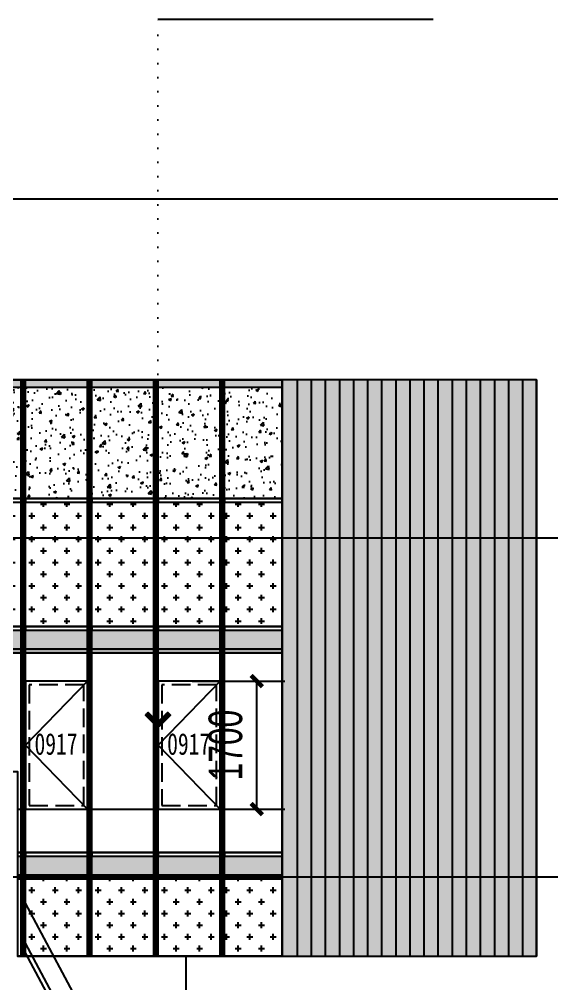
# Model space of a CAD drawing. Extents: x -483182 to 812890, y -390528 to -214858.
# Drawn here: x 350231 to 357298, y -317946 to -305144 of the extents above; entities that cross this region are included whole.
import ezdxf
from ezdxf.xclip import XClip

# ---------------------------------------------------------------- set-up
doc = ezdxf.new("R2010")
doc.units = 0
doc.header["$LTSCALE"] = 1000
doc.header["$MEASUREMENT"] = 0
doc.header["$XCLIPFRAME"] = 0
doc.linetypes.add('DASH', pattern=[0.35, 0.25, -0.1])
doc.linetypes.add('DOT2', pattern=[0.125, 0, -0.125])
for name, color, linetype in [('01-标注_尺寸', 124, 'Continuous'), ('01-标注_符号', 200, 'Continuous'), ('05-填充_156', 156, 'Continuous'), ('05-填充_168', 168, 'Continuous'), ('05-填充_18', 18, 'Continuous'), ('05-填充_天正', 14, 'Continuous'), ('A-C_幕墙龙骨', 133, 'Continuous'), ('A-C_窗', 140, 'Continuous'), ('A-E_栏杆', 232, 'Continuous'), ('A-SUR_看线', 231, 'Continuous'), ('D-铝板', 181, 'Continuous')]:
    doc.layers.add(name, color=color, linetype=linetype)
doc.layers.add('04-不打印_辅助线', color=165, linetype='Continuous', plot=False)
doc.styles.add('_TCH_DIM_T3', font='ros.shx', dxfattribs={"width": 0.705882, "bigfont": 'jd.shx'})
doc.styles.add('logo-3', font='', dxfattribs={"width": 0.75})
doc.styles.get("Standard").update_dxf_attribs({"font": 'STXIHEI_0.TTF', "width": 0.75})
doc.styles.get('logo-3').set_extended_font_data('SimSun')
doc.dimstyles.new('_TCH_ARCH&&150', dxfattribs={"dimtxt": 446.25, "dimasz": 150, "dimexe": 375, "dimexo": 450, "dimgap": 189.375, "dimtad": 1, "dimdec": 0, "dimzin": 0, "dimdsep": 46, "dimtxsty": '_TCH_DIM_T3', "dimblk": 'ARCHTICK', "dimcen": 0.09, "dimclrt": 7, "dimazin": 2, "dimtfac": 1, "dimtdec": 0, "dimtix": 1, "dimtmove": 2, "dimatfit": 3, "dimfxl": 0, "dimtolj": 1, "dimtzin": 0, "dimarcsym": 0})
doc.dimstyles.new('副本 ISO-1', dxfattribs={"dimtxt": 2.5, "dimasz": 1.5, "dimexe": 1.25, "dimexo": 0.625, "dimtad": 1, "dimdec": 0, "dimtxsty": 'logo-3', "dimblk": 'ARCHTICK', "dimcen": 2.5, "dimdle": 1, "dimadec": 0, "dimazin": 0, "dimtfac": 1, "dimtdec": 0, "dimtix": 1, "dimtmove": 0, "dimatfit": 3, "dimldrblk": 'AR', "dimfxl": 0, "dimarcsym": 0})
pattern_1 = [(0, (-29819, 317429.43), (158.75, 158.75), [79.375, -238.125]), (90, (-29779.32, 317389.74), (-158.75, 158.75), [79.375, -238.125])]
pattern_2 = [(0, (-30719, 317429.43), (158.75, 158.75), [79.375, -238.125]), (90, (-30679.32, 317389.74), (-158.75, 158.75), [79.375, -238.125])]
pattern_3 = [(0, (-31619, 317429.43), (158.75, 158.75), [79.375, -238.125]), (90, (-31579.32, 317389.74), (-158.75, 158.75), [79.375, -238.125])]
pattern_4 = [(0, (-32519, 317429.43), (158.75, 158.75), [79.375, -238.125]), (90, (-32479.32, 317389.74), (-158.75, 158.75), [79.375, -238.125])]
pattern_5 = [(0, (-24479, 317429.43), (158.75, 158.75), [79.375, -238.125]), (90, (-24439.32, 317389.74), (-158.75, 158.75), [79.375, -238.125])]
pattern_6 = [(0, (-25319, 317429.43), (158.75, 158.75), [79.375, -238.125]), (90, (-25279.32, 317389.74), (-158.75, 158.75), [79.375, -238.125])]
pattern_7 = [(0, (-26219, 317429.43), (158.75, 158.75), [79.375, -238.125]), (90, (-26179.32, 317389.74), (-158.75, 158.75), [79.375, -238.125])]
pattern_8 = [(0, (-27119, 317429.43), (158.75, 158.75), [79.375, -238.125]), (90, (-27079.32, 317389.74), (-158.75, 158.75), [79.375, -238.125])]
pattern_9 = [(0, (-28019, 317429.43), (158.75, 158.75), [79.375, -238.125]), (90, (-27979.32, 317389.74), (-158.75, 158.75), [79.375, -238.125])]
pattern_10 = [(0, (-28919, 317429.43), (158.75, 158.75), [79.375, -238.125]), (90, (-28879.32, 317389.74), (-158.75, 158.75), [79.375, -238.125])]

# ---------------------------------------------------------------- blocks, each defined once
blk = doc.blocks.new('*U722')
blk.add_lwpolyline([(0, 0), (840, 0), (840, 1700), (0, 1700)], close=True)
blk.add_lwpolyline([(840, 1700), (0, 850), (840, 0)])
at = {"linetype": 'DASH'}
blk.add_lwpolyline([(50, 50), (790, 50), (790, 1650), (50, 1650)], close=True, dxfattribs=at)
at = {"layer": '04-不打印_辅助线', "width": 0.75}
blk.add_text('0917', height=285.4, dxfattribs=at).set_placement((121, 723))
blk = doc.blocks.new('treayhts')
at = {"layer": '05-填充_156'}
h = blk.add_hatch(dxfattribs=at)
h.set_pattern_fill('CROSS', color=136, scale=100)
h.set_pattern_definition(pattern_4)
h.paths.add_polyline_path([(0, 5875), (570, 5875), (570, 4225), (0, 4225)])
h = blk.add_hatch(dxfattribs=at)
h.set_pattern_fill('CROSS', color=136, scale=100)
h.set_pattern_definition(pattern_3)
h.paths.add_polyline_path([(630, 5875), (1470, 5875), (1470, 4225), (630, 4225)])
h = blk.add_hatch(dxfattribs=at)
h.set_pattern_fill('CROSS', color=136, scale=100)
h.set_pattern_definition(pattern_2)
h.paths.add_polyline_path([(1530, 5875), (2370, 5875), (2370, 4225), (1530, 4225)])
h = blk.add_hatch(dxfattribs=at)
h.set_pattern_fill('CROSS', color=136, scale=100)
h.set_pattern_definition(pattern_1)
h.paths.add_polyline_path([(2430, 5875), (3270, 5875), (3270, 4225), (2430, 4225)])
h = blk.add_hatch(dxfattribs=at)
h.set_pattern_fill('CROSS', color=136, scale=100)
h.set_pattern_definition(pattern_10)
h.paths.add_polyline_path([(3330, 5875), (4170, 5875), (4170, 4225), (3330, 4225)])
h = blk.add_hatch(dxfattribs=at)
h.set_pattern_fill('CROSS', color=136, scale=100)
h.set_pattern_definition(pattern_9)
h.paths.add_polyline_path([(4230, 5875), (5070, 5875), (5070, 4225), (4230, 4225)])
h = blk.add_hatch(dxfattribs=at)
h.set_pattern_fill('CROSS', color=136, scale=100)
h.set_pattern_definition(pattern_8)
h.paths.add_polyline_path([(5130, 5875), (5970, 5875), (5970, 4225), (5130, 4225)])
h = blk.add_hatch(dxfattribs=at)
h.set_pattern_fill('CROSS', color=136, scale=100)
h.set_pattern_definition(pattern_7)
h.paths.add_polyline_path([(6030, 5875), (6870, 5875), (6870, 4225), (6030, 4225)])
h = blk.add_hatch(dxfattribs=at)
h.set_pattern_fill('CROSS', color=136, scale=100)
h.set_pattern_definition(pattern_6)
h.paths.add_polyline_path([(6930, 5875), (7770, 5875), (7770, 4225), (6930, 4225)])
h = blk.add_hatch(dxfattribs=at)
h.set_pattern_fill('CROSS', color=136, scale=100)
h.set_pattern_definition(pattern_5)
h.paths.add_polyline_path([(7830, 5875), (8610, 5875), (8610, 4225), (7830, 4225)])
h = blk.add_hatch(dxfattribs=at)
h.set_pattern_fill('CROSS', color=136, scale=100)
h.set_pattern_definition(pattern_4)
h.paths.add_polyline_path([(0, 875), (570, 875), (570, -150), (0, -150)])
h = blk.add_hatch(dxfattribs=at)
h.set_pattern_fill('CROSS', color=136, scale=100)
h.set_pattern_definition(pattern_3)
h.paths.add_polyline_path([(630, 875), (1470, 875), (1470, -150), (630, -150)])
h = blk.add_hatch(dxfattribs=at)
h.set_pattern_fill('CROSS', color=136, scale=100)
h.set_pattern_definition(pattern_2)
h.paths.add_polyline_path([(1530, 875), (2370, 875), (2370, -150), (1530, -150)])
h = blk.add_hatch(dxfattribs=at)
h.set_pattern_fill('CROSS', color=136, scale=100)
h.set_pattern_definition(pattern_1)
h.paths.add_polyline_path([(2430, 875), (3270, 875), (3270, -150), (2430, -150)])
h = blk.add_hatch(dxfattribs=at)
h.set_pattern_fill('CROSS', color=136, scale=100)
h.set_pattern_definition(pattern_10)
h.paths.add_polyline_path([(3330, 875), (4170, 875), (4170, -150), (3330, -150)])
h = blk.add_hatch(dxfattribs=at)
h.set_pattern_fill('CROSS', color=136, scale=100)
h.set_pattern_definition(pattern_9)
h.paths.add_polyline_path([(4230, 875), (5070, 875), (5070, -150), (4230, -150)])
h = blk.add_hatch(dxfattribs=at)
h.set_pattern_fill('CROSS', color=136, scale=100)
h.set_pattern_definition(pattern_8)
h.paths.add_polyline_path([(5130, 875), (5970, 875), (5970, -150), (5130, -150)])
h = blk.add_hatch(dxfattribs=at)
h.set_pattern_fill('CROSS', color=136, scale=100)
h.set_pattern_definition(pattern_7)
h.paths.add_polyline_path([(6030, 875), (6870, 875), (6870, -150), (6030, -150)])
h = blk.add_hatch(dxfattribs=at)
h.set_pattern_fill('CROSS', color=136, scale=100)
h.set_pattern_definition(pattern_6)
h.paths.add_polyline_path([(6930, 875), (7770, 875), (7770, -150), (6930, -150)])
h = blk.add_hatch(dxfattribs=at)
h.set_pattern_fill('CROSS', color=136, scale=100)
h.set_pattern_definition(pattern_5)
h.paths.add_polyline_path([(7830, 875), (8610, 875), (8610, -150), (7830, -150)])
at = {"layer": '05-填充_168'}
h = blk.add_hatch(color=256, dxfattribs=at)
h.dxf.hatch_style = 1
h.paths.add_polyline_path([(0, 4175), (570, 4175), (570, 3925), (0, 3925)])
h = blk.add_hatch(color=256, dxfattribs=at)
h.dxf.hatch_style = 1
h.paths.add_polyline_path([(630, 4175), (1470, 4175), (1470, 3925), (630, 3925)])
h = blk.add_hatch(color=256, dxfattribs=at)
h.dxf.hatch_style = 1
h.paths.add_polyline_path([(1530, 4175), (2370, 4175), (2370, 3925), (1530, 3925)])
h = blk.add_hatch(color=256, dxfattribs=at)
h.dxf.hatch_style = 1
h.paths.add_polyline_path([(2430, 4175), (3270, 4175), (3270, 3925), (2430, 3925)])
h = blk.add_hatch(color=256, dxfattribs=at)
h.dxf.hatch_style = 1
h.paths.add_polyline_path([(3330, 4175), (4170, 4175), (4170, 3925), (3330, 3925)])
h = blk.add_hatch(color=256, dxfattribs=at)
h.dxf.hatch_style = 1
h.paths.add_polyline_path([(4230, 4175), (5070, 4175), (5070, 3925), (4230, 3925)])
h = blk.add_hatch(color=256, dxfattribs=at)
h.dxf.hatch_style = 1
h.paths.add_polyline_path([(5130, 4175), (5970, 4175), (5970, 3925), (5130, 3925)])
h = blk.add_hatch(color=256, dxfattribs=at)
h.dxf.hatch_style = 1
h.paths.add_polyline_path([(6030, 4175), (6870, 4175), (6870, 3925), (6030, 3925)])
h = blk.add_hatch(color=256, dxfattribs=at)
h.dxf.hatch_style = 1
h.paths.add_polyline_path([(6930, 4175), (7770, 4175), (7770, 3925), (6930, 3925)])
h = blk.add_hatch(color=256, dxfattribs=at)
h.dxf.hatch_style = 1
h.paths.add_polyline_path([(7830, 4175), (8610, 4175), (8610, 3925), (7830, 3925)])
h = blk.add_hatch(color=256, dxfattribs=at)
h.dxf.hatch_style = 1
h.paths.add_polyline_path([(0, 1175), (570, 1175), (570, 925), (0, 925)])
h = blk.add_hatch(color=256, dxfattribs=at)
h.dxf.hatch_style = 1
h.paths.add_polyline_path([(630, 1175), (1470, 1175), (1470, 925), (630, 925)])
h = blk.add_hatch(color=256, dxfattribs=at)
h.dxf.hatch_style = 1
h.paths.add_polyline_path([(1530, 1175), (2370, 1175), (2370, 925), (1530, 925)])
h = blk.add_hatch(color=256, dxfattribs=at)
h.dxf.hatch_style = 1
h.paths.add_polyline_path([(2430, 1175), (3270, 1175), (3270, 925), (2430, 925)])
h = blk.add_hatch(color=256, dxfattribs=at)
h.dxf.hatch_style = 1
h.paths.add_polyline_path([(3330, 1175), (4170, 1175), (4170, 925), (3330, 925)])
h = blk.add_hatch(color=256, dxfattribs=at)
h.dxf.hatch_style = 1
h.paths.add_polyline_path([(4230, 1175), (5070, 1175), (5070, 925), (4230, 925)])
h = blk.add_hatch(color=256, dxfattribs=at)
h.dxf.hatch_style = 1
h.paths.add_polyline_path([(5130, 1175), (5970, 1175), (5970, 925), (5130, 925)])
h = blk.add_hatch(color=256, dxfattribs=at)
h.dxf.hatch_style = 1
h.paths.add_polyline_path([(6030, 1175), (6870, 1175), (6870, 925), (6030, 925)])
h = blk.add_hatch(color=256, dxfattribs=at)
h.dxf.hatch_style = 1
h.paths.add_polyline_path([(6930, 1175), (7770, 1175), (7770, 925), (6930, 925)])
h = blk.add_hatch(color=256, dxfattribs=at)
h.dxf.hatch_style = 1
h.paths.add_polyline_path([(7830, 1175), (8610, 1175), (8610, 925), (7830, 925)])
for points in [[(0, 5925), (570, 5925)], [(630, 5925), (1470, 5925)], [(1530, 5925), (2370, 5925)], [(2430, 5925), (3270, 5925)], [(3330, 5925), (4170, 5925)], [(4230, 5925), (5070, 5925)], [(5130, 5925), (5970, 5925)], [(6030, 5925), (6870, 5925)], [(6930, 5925), (7770, 5925)], [(7830, 5925), (8610, 5925)], [(0, 5875), (570, 5875)], [(0, 5875), (570, 5875)], [(630, 5875), (1470, 5875)], [(630, 5875), (1470, 5875)], [(1530, 5875), (2370, 5875)], [(1530, 5875), (2370, 5875)], [(2430, 5875), (3270, 5875)], [(2430, 5875), (3270, 5875)], [(3330, 5875), (4170, 5875)], [(3330, 5875), (4170, 5875)], [(4230, 5875), (5070, 5875)], [(4230, 5875), (5070, 5875)], [(5130, 5875), (5970, 5875)], [(5130, 5875), (5970, 5875)], [(6030, 5875), (6870, 5875)], [(6030, 5875), (6870, 5875)], [(6930, 5875), (7770, 5875)], [(6930, 5875), (7770, 5875)], [(7830, 5875), (8610, 5875)], [(7830, 5875), (8610, 5875)], [(0, 4225), (570, 4225)], [(630, 4225), (1470, 4225)], [(1530, 4225), (2370, 4225)], [(2430, 4225), (3270, 4225)], [(3330, 4225), (4170, 4225)], [(4230, 4225), (5070, 4225)], [(5130, 4225), (5970, 4225)], [(6030, 4225), (6870, 4225)], [(6930, 4225), (7770, 4225)], [(7830, 4225), (8610, 4225)], [(0, 4175), (570, 4175)], [(630, 4175), (1470, 4175)], [(1530, 4175), (2370, 4175)], [(2430, 4175), (3270, 4175)], [(3330, 4175), (4170, 4175)], [(4230, 4175), (5070, 4175)], [(5130, 4175), (5970, 4175)], [(6030, 4175), (6870, 4175)], [(6930, 4175), (7770, 4175)], [(7830, 4175), (8610, 4175)], [(0, 3925), (570, 3925)], [(0, 3875), (570, 3875)], [(630, 3925), (1470, 3925)], [(630, 3875), (1470, 3875)], [(1530, 3925), (2370, 3925)], [(1530, 3875), (2370, 3875)], [(2430, 3925), (3270, 3925)], [(2430, 3875), (3270, 3875)], [(3330, 3925), (4170, 3925)], [(3330, 3875), (4170, 3875)], [(4230, 3925), (5070, 3925)], [(4230, 3875), (5070, 3875)], [(5130, 3925), (5970, 3925)], [(5130, 3875), (5970, 3875)], [(6030, 3925), (6870, 3925)], [(6030, 3875), (6870, 3875)], [(6930, 3925), (7770, 3925)], [(6930, 3875), (7770, 3875)], [(7830, 3925), (8610, 3925)], [(7830, 3875), (8610, 3875)], [(0, 1800), (570, 1800)], [(630, 1800), (1470, 1800)], [(1530, 1800), (2370, 1800)], [(2430, 1800), (3270, 1800)], [(3330, 1800), (4170, 1800)], [(4230, 1800), (5070, 1800)], [(5130, 1800), (5970, 1800)], [(6030, 1800), (6870, 1800)], [(6930, 1800), (7770, 1800)], [(7830, 1800), (8610, 1800)], [(0, 1225), (570, 1225)], [(0, 1175), (570, 1175)], [(630, 1225), (1470, 1225)], [(630, 1175), (1470, 1175)], [(1530, 1225), (2370, 1225)], [(1530, 1175), (2370, 1175)], [(2430, 1225), (3270, 1225)], [(2430, 1175), (3270, 1175)], [(3330, 1225), (4170, 1225)], [(3330, 1175), (4170, 1175)], [(4230, 1225), (5070, 1225)], [(4230, 1175), (5070, 1175)], [(5130, 1225), (5970, 1225)], [(5130, 1175), (5970, 1175)], [(6030, 1225), (6870, 1225)], [(6030, 1175), (6870, 1175)], [(6930, 1225), (7770, 1225)], [(6930, 1175), (7770, 1175)], [(7830, 1225), (8610, 1225)], [(7830, 1175), (8610, 1175)], [(0, 925), (570, 925)], [(630, 925), (1470, 925)], [(1530, 925), (2370, 925)], [(2430, 925), (3270, 925)], [(3330, 925), (4170, 925)], [(4230, 925), (5070, 925)], [(5130, 925), (5970, 925)], [(6030, 925), (6870, 925)], [(6930, 925), (7770, 925)], [(7830, 925), (8610, 925)], [(0, 875), (570, 875)], [(630, 875), (1470, 875)], [(1530, 875), (2370, 875)], [(2430, 875), (3270, 875)], [(3330, 875), (4170, 875)], [(4230, 875), (5070, 875)], [(5130, 875), (5970, 875)], [(6030, 875), (6870, 875)], [(6930, 875), (7770, 875)], [(7830, 875), (8610, 875)]]:
    blk.add_lwpolyline(points)
for points in [[(0, 5875), (570, 5875), (570, 5925), (0, 5925)], [(630, 5875), (1470, 5875), (1470, 5925), (630, 5925)], [(1530, 5875), (2370, 5875), (2370, 5925), (1530, 5925)], [(2430, 5875), (3270, 5875), (3270, 5925), (2430, 5925)], [(3330, 5875), (4170, 5875), (4170, 5925), (3330, 5925)], [(4230, 5875), (5070, 5875), (5070, 5925), (4230, 5925)], [(5130, 5875), (5970, 5875), (5970, 5925), (5130, 5925)], [(6030, 5875), (6870, 5875), (6870, 5925), (6030, 5925)], [(6930, 5875), (7770, 5875), (7770, 5925), (6930, 5925)], [(7830, 5875), (8610, 5875), (8610, 5925), (7830, 5925)], [(0, 5875), (570, 5875), (570, 4225), (0, 4225)], [(630, 5875), (1470, 5875), (1470, 4225), (630, 4225)], [(1530, 5875), (2370, 5875), (2370, 4225), (1530, 4225)], [(2430, 5875), (3270, 5875), (3270, 4225), (2430, 4225)], [(3330, 5875), (4170, 5875), (4170, 4225), (3330, 4225)], [(4230, 5875), (5070, 5875), (5070, 4225), (4230, 4225)], [(5130, 5875), (5970, 5875), (5970, 4225), (5130, 4225)], [(6030, 5875), (6870, 5875), (6870, 4225), (6030, 4225)], [(6930, 5875), (7770, 5875), (7770, 4225), (6930, 4225)], [(7830, 5875), (8610, 5875), (8610, 4225), (7830, 4225)], [(0, 4175), (570, 4175), (570, 4225), (0, 4225)], [(630, 4175), (1470, 4175), (1470, 4225), (630, 4225)], [(1530, 4175), (2370, 4175), (2370, 4225), (1530, 4225)], [(2430, 4175), (3270, 4175), (3270, 4225), (2430, 4225)], [(3330, 4175), (4170, 4175), (4170, 4225), (3330, 4225)], [(4230, 4175), (5070, 4175), (5070, 4225), (4230, 4225)], [(5130, 4175), (5970, 4175), (5970, 4225), (5130, 4225)], [(6030, 4175), (6870, 4175), (6870, 4225), (6030, 4225)], [(6930, 4175), (7770, 4175), (7770, 4225), (6930, 4225)], [(7830, 4175), (8610, 4175), (8610, 4225), (7830, 4225)], [(0, 4175), (570, 4175), (570, 3925), (0, 3925)], [(630, 4175), (1470, 4175), (1470, 3925), (630, 3925)], [(1530, 4175), (2370, 4175), (2370, 3925), (1530, 3925)], [(2430, 4175), (3270, 4175), (3270, 3925), (2430, 3925)], [(3330, 4175), (4170, 4175), (4170, 3925), (3330, 3925)], [(4230, 4175), (5070, 4175), (5070, 3925), (4230, 3925)], [(5130, 4175), (5970, 4175), (5970, 3925), (5130, 3925)], [(6030, 4175), (6870, 4175), (6870, 3925), (6030, 3925)], [(6930, 4175), (7770, 4175), (7770, 3925), (6930, 3925)], [(7830, 4175), (8610, 4175), (8610, 3925), (7830, 3925)], [(570, 3875), (0, 3875), (0, 3925), (570, 3925)], [(1470, 3875), (630, 3875), (630, 3925), (1470, 3925)], [(2370, 3875), (1530, 3875), (1530, 3925), (2370, 3925)], [(3270, 3875), (2430, 3875), (2430, 3925), (3270, 3925)], [(4170, 3875), (3330, 3875), (3330, 3925), (4170, 3925)], [(5070, 3875), (4230, 3875), (4230, 3925), (5070, 3925)], [(5970, 3875), (5130, 3875), (5130, 3925), (5970, 3925)], [(6870, 3875), (6030, 3875), (6030, 3925), (6870, 3925)], [(7770, 3875), (6930, 3875), (6930, 3925), (7770, 3925)], [(8610, 3875), (7830, 3875), (7830, 3925), (8610, 3925)], [(0, 1175), (570, 1175), (570, 1225), (0, 1225)], [(0, 1175), (570, 1175), (570, 925), (0, 925)], [(630, 1175), (1470, 1175), (1470, 1225), (630, 1225)], [(630, 1175), (1470, 1175), (1470, 925), (630, 925)], [(1530, 1175), (2370, 1175), (2370, 1225), (1530, 1225)], [(1530, 1175), (2370, 1175), (2370, 925), (1530, 925)], [(2430, 1175), (3270, 1175), (3270, 1225), (2430, 1225)], [(2430, 1175), (3270, 1175), (3270, 925), (2430, 925)], [(3330, 1175), (4170, 1175), (4170, 1225), (3330, 1225)], [(3330, 1175), (4170, 1175), (4170, 925), (3330, 925)], [(4230, 1175), (5070, 1175), (5070, 1225), (4230, 1225)], [(4230, 1175), (5070, 1175), (5070, 925), (4230, 925)], [(5130, 1175), (5970, 1175), (5970, 1225), (5130, 1225)], [(5130, 1175), (5970, 1175), (5970, 925), (5130, 925)], [(6030, 1175), (6870, 1175), (6870, 1225), (6030, 1225)], [(6030, 1175), (6870, 1175), (6870, 925), (6030, 925)], [(6930, 1175), (7770, 1175), (7770, 1225), (6930, 1225)], [(6930, 1175), (7770, 1175), (7770, 925), (6930, 925)], [(7830, 1175), (8610, 1175), (8610, 1225), (7830, 1225)], [(7830, 1175), (8610, 1175), (8610, 925), (7830, 925)], [(570, 875), (0, 875), (0, 925), (570, 925)], [(1470, 875), (630, 875), (630, 925), (1470, 925)], [(2370, 875), (1530, 875), (1530, 925), (2370, 925)], [(3270, 875), (2430, 875), (2430, 925), (3270, 925)], [(4170, 875), (3330, 875), (3330, 925), (4170, 925)], [(5070, 875), (4230, 875), (4230, 925), (5070, 925)], [(5970, 875), (5130, 875), (5130, 925), (5970, 925)], [(6870, 875), (6030, 875), (6030, 925), (6870, 925)], [(7770, 875), (6930, 875), (6930, 925), (7770, 925)], [(8610, 875), (7830, 875), (7830, 925), (8610, 925)], [(0, 875), (570, 875), (570, -150), (0, -150)], [(630, 875), (1470, 875), (1470, -150), (630, -150)], [(1530, 875), (2370, 875), (2370, -150), (1530, -150)], [(2430, 875), (3270, 875), (3270, -150), (2430, -150)], [(3330, 875), (4170, 875), (4170, -150), (3330, -150)], [(4230, 875), (5070, 875), (5070, -150), (4230, -150)], [(5130, 875), (5970, 875), (5970, -150), (5130, -150)], [(6030, 875), (6870, 875), (6870, -150), (6030, -150)], [(6930, 875), (7770, 875), (7770, -150), (6930, -150)], [(7830, 875), (8610, 875), (8610, -150), (7830, -150)]]:
    blk.add_lwpolyline(points, close=True)
at = {"layer": '05-填充_18', "const_width": 60}
for points in [[(3300, -150), (3300, 7500)], [(4200, -150), (4200, 7500)], [(5100, -150), (5100, 7500)], [(6000, -150), (6000, 7500)], [(6900, -150), (6900, 7500)], [(7800, -150), (7800, 7500)]]:
    blk.add_lwpolyline(points, dxfattribs=at)
at = {"layer": 'A-C_幕墙龙骨'}
for points in [[(3270, -150), (3270, 7500)], [(3330, -150), (3330, 7500)], [(4170, -150), (4170, 7500)], [(4230, -150), (4230, 7500)], [(5070, -150), (5070, 7500)], [(5130, -150), (5130, 7500)], [(5970, -150), (5970, 7500)], [(6030, -150), (6030, 7500)], [(6870, -150), (6870, 7500)], [(6930, -150), (6930, 7500)], [(7770, -150), (7770, 7500)], [(7830, -150), (7830, 7500)]]:
    blk.add_lwpolyline(points, dxfattribs=at)
at = {"layer": 'A-C_窗'}
for p, q in [((570, -150), (570, 5925)), ((630, -150), (630, 5925)), ((1470, -150), (1470, 5925)), ((1530, -150), (1530, 5925)), ((2370, -150), (2370, 5925)), ((2430, -150), (2430, 5925))]:
    blk.add_line(p, q, dxfattribs=at)
blk.add_lwpolyline([(3270, 7500), (8610, 7500), (8610, -150), (0, -150), (0, 5925), (0, 5925), (3270, 5925), (3270, 5946), (3270, 5946), (3270, 7500)], dxfattribs=at)
for p in [(5130, 1800), (6930, 1800)]:
    blk.add_blockref('*U722', p, dxfattribs=at)
blk = doc.blocks.new('_ArchTick')
at = {"color": 0, "linetype": 'ByBlock', "const_width": 0.4}
blk.add_lwpolyline([(-0.5, -0.5), (0.5, 0.5)], dxfattribs=at)
blk = doc.blocks.new('*X6')
at = {"color": 0}
for p, q in [((-1012.3116, 1692.7221), (-1012.3116, 1692.7226)), ((-1012.3115, 1692.7227), (-1012.2838, 1692.7227)), ((-1012.3111, 1692.7217), (-1012.2828, 1692.7217)), ((-1012.3106, 1692.7211), (-1012.3106, 1692.7236)), ((-1012.3105, 1692.7237), (-1012.2848, 1692.7237)), ((-1012.3101, 1692.7207), (-1012.2818, 1692.7207)), ((-1012.3096, 1692.7201), (-1012.3096, 1692.7246)), ((-1012.3095, 1692.7247), (-1012.2858, 1692.7247)), ((-1012.3091, 1692.7197), (-1012.2808, 1692.7197)), ((-1012.3086, 1692.7191), (-1012.3086, 1692.7256)), ((-1012.3085, 1692.7257), (-1012.2868, 1692.7257)), ((-1012.3081, 1692.7187), (-1012.2798, 1692.7187)), ((-1012.3076, 1692.7181), (-1012.3076, 1692.7266)), ((-1012.3075, 1692.7267), (-1012.2878, 1692.7267)), ((-1012.3071, 1692.7177), (-1012.2788, 1692.7177)), ((-1012.3066, 1692.7171), (-1012.3066, 1692.7276)), ((-1012.3065, 1692.7277), (-1012.2888, 1692.7277)), ((-1012.3061, 1692.7167), (-1012.2778, 1692.7167)), ((-1012.3056, 1692.7161), (-1012.3056, 1692.7286)), ((-1012.3055, 1692.7287), (-1012.2898, 1692.7287)), ((-1012.3051, 1692.7157), (-1012.2768, 1692.7157)), ((-1012.3046, 1692.7151), (-1012.3046, 1692.7296)), ((-1012.3045, 1692.7297), (-1012.2908, 1692.7297)), ((-1012.3041, 1692.7147), (-1012.2758, 1692.7147)), ((-1012.3036, 1692.7141), (-1012.3036, 1692.7306)), ((-1012.3035, 1692.7307), (-1012.2918, 1692.7307)), ((-1012.3031, 1692.7137), (-1012.2748, 1692.7137)), ((-1012.3026, 1692.7131), (-1012.3026, 1692.7316)), ((-1012.3025, 1692.7317), (-1012.2928, 1692.7317)), ((-1012.3021, 1692.7127), (-1012.2738, 1692.7127)), ((-1012.3016, 1692.7121), (-1012.3016, 1692.7326)), ((-1012.3015, 1692.7327), (-1012.2938, 1692.7327)), ((-1012.3006, 1692.7111), (-1012.3006, 1692.7336)), ((-1012.3005, 1692.7337), (-1012.2948, 1692.7337)), ((-1012.2996, 1692.7101), (-1012.2996, 1692.7346)), ((-1012.2995, 1692.7347), (-1012.2958, 1692.7347)), ((-1012.2986, 1692.7091), (-1012.2986, 1692.7356)), ((-1012.2985, 1692.7357), (-1012.2968, 1692.7357)), ((-1012.2976, 1692.7081), (-1012.2976, 1692.7364)), ((-1012.2966, 1692.7071), (-1012.2966, 1692.7354)), ((-1012.2956, 1692.7061), (-1012.2956, 1692.7344)), ((-1012.2946, 1692.7051), (-1012.2946, 1692.7334)), ((-1012.2936, 1692.7041), (-1012.2936, 1692.7324)), ((-1012.2926, 1692.7031), (-1012.2926, 1692.7314)), ((-1012.2916, 1692.7021), (-1012.2916, 1692.7304)), ((-1012.2906, 1692.7011), (-1012.2906, 1692.7294)), ((-1012.2896, 1692.7001), (-1012.2896, 1692.7284)), ((-1012.2886, 1692.6991), (-1012.2886, 1692.7274)), ((-1012.2876, 1692.6981), (-1012.2876, 1692.7264)), ((-1012.2866, 1692.6971), (-1012.2866, 1692.7254)), ((-1012.2856, 1692.6961), (-1012.2856, 1692.7244)), ((-1012.2846, 1692.6951), (-1012.2846, 1692.7234)), ((-1012.2836, 1692.6941), (-1012.2836, 1692.7224)), ((-1012.2826, 1692.6931), (-1012.2826, 1692.7214)), ((-1012.2816, 1692.6921), (-1012.2816, 1692.7204)), ((-1012.2806, 1692.6911), (-1012.2806, 1692.7194)), ((-1012.2796, 1692.6901), (-1012.2796, 1692.7184)), ((-1012.2786, 1692.6891), (-1012.2786, 1692.7174)), ((-1012.2776, 1692.6881), (-1012.2776, 1692.7164)), ((-1012.2766, 1692.6871), (-1012.2766, 1692.7154)), ((-1012.2756, 1692.6861), (-1012.2756, 1692.7144)), ((-1012.2746, 1692.6851), (-1012.2746, 1692.7134)), ((-1012.2736, 1692.6841), (-1012.2736, 1692.7124)), ((-1012.3011, 1692.7117), (-1012.2728, 1692.7117)), ((-1012.3001, 1692.7107), (-1012.2718, 1692.7107)), ((-1012.2991, 1692.7097), (-1012.2708, 1692.7097)), ((-1012.2981, 1692.7087), (-1012.2698, 1692.7087)), ((-1012.2971, 1692.7077), (-1012.2688, 1692.7077)), ((-1012.2961, 1692.7067), (-1012.2678, 1692.7067)), ((-1012.2951, 1692.7057), (-1012.2668, 1692.7057)), ((-1012.2941, 1692.7047), (-1012.2658, 1692.7047)), ((-1012.2931, 1692.7037), (-1012.2648, 1692.7037)), ((-1012.2921, 1692.7027), (-1012.2638, 1692.7027)), ((-1012.2911, 1692.7017), (-1012.2628, 1692.7017)), ((-1012.2901, 1692.7007), (-1012.2618, 1692.7007)), ((-1012.2891, 1692.6997), (-1012.2608, 1692.6997)), ((-1012.2881, 1692.6987), (-1012.2598, 1692.6987)), ((-1012.2871, 1692.6977), (-1012.2588, 1692.6977)), ((-1012.2861, 1692.6967), (-1012.2578, 1692.6967)), ((-1012.2851, 1692.6957), (-1012.2568, 1692.6957)), ((-1012.2841, 1692.6947), (-1012.2558, 1692.6947)), ((-1012.2831, 1692.6937), (-1012.2548, 1692.6937)), ((-1012.2821, 1692.6927), (-1012.2538, 1692.6927)), ((-1012.2811, 1692.6917), (-1012.2528, 1692.6917)), ((-1012.2801, 1692.6907), (-1012.2518, 1692.6907)), ((-1012.2791, 1692.6897), (-1012.2508, 1692.6897)), ((-1012.2781, 1692.6887), (-1012.2498, 1692.6887)), ((-1012.2771, 1692.6877), (-1012.2488, 1692.6877)), ((-1012.2761, 1692.6867), (-1012.2478, 1692.6867)), ((-1012.2751, 1692.6857), (-1012.2468, 1692.6857)), ((-1012.2741, 1692.6847), (-1012.2458, 1692.6847)), ((-1012.2731, 1692.6837), (-1012.2448, 1692.6837)), ((-1012.2726, 1692.6831), (-1012.2726, 1692.7114)), ((-1012.2721, 1692.6827), (-1012.2438, 1692.6827)), ((-1012.2716, 1692.6821), (-1012.2716, 1692.7104)), ((-1012.2711, 1692.6817), (-1012.2428, 1692.6817)), ((-1012.2706, 1692.6811), (-1012.2706, 1692.7094)), ((-1012.2701, 1692.6807), (-1012.2418, 1692.6807)), ((-1012.2696, 1692.6801), (-1012.2696, 1692.7084)), ((-1012.2691, 1692.6797), (-1012.2408, 1692.6797)), ((-1012.2686, 1692.6791), (-1012.2686, 1692.7074)), ((-1012.2686, 1692.6607), (-1012.2403, 1692.6607)), ((-1012.2686, 1692.6324), (-1012.2686, 1692.6607)), ((-1012.2681, 1692.6787), (-1012.2398, 1692.6787)), ((-1012.2676, 1692.6781), (-1012.2676, 1692.7064)), ((-1012.2676, 1692.6617), (-1012.2393, 1692.6617)), ((-1012.2676, 1692.6334), (-1012.2676, 1692.6617)), ((-1012.2671, 1692.6777), (-1012.2388, 1692.6777)), ((-1012.2666, 1692.6771), (-1012.2666, 1692.7054)), ((-1012.2666, 1692.6627), (-1012.2383, 1692.6627)), ((-1012.2666, 1692.6344), (-1012.2666, 1692.6627)), ((-1012.2661, 1692.6767), (-1012.2378, 1692.6767)), ((-1012.2656, 1692.6761), (-1012.2656, 1692.7044)), ((-1012.2656, 1692.6637), (-1012.2373, 1692.6637)), ((-1012.2656, 1692.6354), (-1012.2656, 1692.6637)), ((-1012.2651, 1692.6757), (-1012.2368, 1692.6757)), ((-1012.2646, 1692.6751), (-1012.2646, 1692.7034)), ((-1012.2646, 1692.6647), (-1012.2363, 1692.6647)), ((-1012.2646, 1692.6364), (-1012.2646, 1692.6647)), ((-1012.2641, 1692.6747), (-1012.2358, 1692.6747)), ((-1012.2636, 1692.6741), (-1012.2636, 1692.7024)), ((-1012.2636, 1692.6657), (-1012.2353, 1692.6657)), ((-1012.2636, 1692.6374), (-1012.2636, 1692.6657)), ((-1012.2631, 1692.6737), (-1012.2348, 1692.6737)), ((-1012.2626, 1692.6731), (-1012.2626, 1692.7014)), ((-1012.2626, 1692.6667), (-1012.2343, 1692.6667)), ((-1012.2626, 1692.6384), (-1012.2626, 1692.6667)), ((-1012.2621, 1692.6727), (-1012.2338, 1692.6727)), ((-1012.2616, 1692.6721), (-1012.2616, 1692.7004)), ((-1012.2616, 1692.6677), (-1012.2333, 1692.6677)), ((-1012.2616, 1692.6394), (-1012.2616, 1692.6677)), ((-1012.2611, 1692.6717), (-1012.2328, 1692.6717)), ((-1012.2606, 1692.6711), (-1012.2606, 1692.6994)), ((-1012.2606, 1692.6687), (-1012.2323, 1692.6687)), ((-1012.2606, 1692.6404), (-1012.2606, 1692.6687)), ((-1012.2601, 1692.6707), (-1012.2318, 1692.6707)), ((-1012.2596, 1692.6701), (-1012.2596, 1692.6984)), ((-1012.2596, 1692.6697), (-1012.2313, 1692.6697)), ((-1012.2596, 1692.6414), (-1012.2596, 1692.6697)), ((-1012.2586, 1692.6424), (-1012.2586, 1692.6974)), ((-1012.2576, 1692.6434), (-1012.2576, 1692.6964)), ((-1012.2566, 1692.6444), (-1012.2566, 1692.6954)), ((-1012.2556, 1692.6454), (-1012.2556, 1692.6944)), ((-1012.2546, 1692.6464), (-1012.2546, 1692.6934)), ((-1012.2536, 1692.6474), (-1012.2536, 1692.6924)), ((-1012.2526, 1692.6484), (-1012.2526, 1692.6914)), ((-1012.2516, 1692.6494), (-1012.2516, 1692.6904)), ((-1012.2506, 1692.6504), (-1012.2506, 1692.6894)), ((-1012.2496, 1692.6514), (-1012.2496, 1692.6884)), ((-1012.2486, 1692.6524), (-1012.2486, 1692.6874)), ((-1012.2476, 1692.6534), (-1012.2476, 1692.6864)), ((-1012.2466, 1692.6544), (-1012.2466, 1692.6854)), ((-1012.2456, 1692.6554), (-1012.2456, 1692.6844)), ((-1012.2446, 1692.6564), (-1012.2446, 1692.6834)), ((-1012.2436, 1692.6574), (-1012.2436, 1692.6824)), ((-1012.2426, 1692.6584), (-1012.2426, 1692.6814)), ((-1012.2416, 1692.6594), (-1012.2416, 1692.6804)), ((-1012.2406, 1692.6604), (-1012.2406, 1692.6794)), ((-1012.2396, 1692.6614), (-1012.2396, 1692.6784)), ((-1012.2386, 1692.6624), (-1012.2386, 1692.6774)), ((-1012.2376, 1692.6634), (-1012.2376, 1692.6764)), ((-1012.2366, 1692.6644), (-1012.2366, 1692.6754)), ((-1012.2356, 1692.6654), (-1012.2356, 1692.6744)), ((-1012.2346, 1692.6664), (-1012.2346, 1692.6734)), ((-1012.2336, 1692.6674), (-1012.2336, 1692.6724)), ((-1012.2326, 1692.6684), (-1012.2326, 1692.6714)), ((-1012.2316, 1692.6694), (-1012.2316, 1692.6704)), ((-1012.3116, 1692.6177), (-1012.2833, 1692.6177)), ((-1012.3116, 1692.6172), (-1012.3116, 1692.6177)), ((-1012.3111, 1692.6167), (-1012.2843, 1692.6167)), ((-1012.3106, 1692.6187), (-1012.2823, 1692.6187)), ((-1012.3106, 1692.6162), (-1012.3106, 1692.6187)), ((-1012.3101, 1692.6157), (-1012.2853, 1692.6157)), ((-1012.3096, 1692.6197), (-1012.2813, 1692.6197)), ((-1012.3096, 1692.6152), (-1012.3096, 1692.6197)), ((-1012.3091, 1692.6147), (-1012.2863, 1692.6147)), ((-1012.3086, 1692.6207), (-1012.2803, 1692.6207)), ((-1012.3086, 1692.6142), (-1012.3086, 1692.6207)), ((-1012.3081, 1692.6137), (-1012.2873, 1692.6137)), ((-1012.3076, 1692.6217), (-1012.2793, 1692.6217)), ((-1012.3076, 1692.6132), (-1012.3076, 1692.6217)), ((-1012.3071, 1692.6127), (-1012.2883, 1692.6127)), ((-1012.3066, 1692.6227), (-1012.2783, 1692.6227)), ((-1012.3066, 1692.6122), (-1012.3066, 1692.6227)), ((-1012.3061, 1692.6117), (-1012.2893, 1692.6117)), ((-1012.3056, 1692.6237), (-1012.2773, 1692.6237)), ((-1012.3056, 1692.6112), (-1012.3056, 1692.6237)), ((-1012.3051, 1692.6107), (-1012.2903, 1692.6107)), ((-1012.3046, 1692.6247), (-1012.2763, 1692.6247)), ((-1012.3046, 1692.6102), (-1012.3046, 1692.6247)), ((-1012.3041, 1692.6097), (-1012.2913, 1692.6097)), ((-1012.3036, 1692.6257), (-1012.2753, 1692.6257)), ((-1012.3036, 1692.6092), (-1012.3036, 1692.6257)), ((-1012.3026, 1692.6267), (-1012.2743, 1692.6267)), ((-1012.3026, 1692.6082), (-1012.3026, 1692.6267)), ((-1012.3016, 1692.6277), (-1012.2733, 1692.6277)), ((-1012.3016, 1692.6072), (-1012.3016, 1692.6277)), ((-1012.3006, 1692.6287), (-1012.2723, 1692.6287)), ((-1012.3006, 1692.6062), (-1012.3006, 1692.6287)), ((-1012.2996, 1692.6297), (-1012.2713, 1692.6297)), ((-1012.2996, 1692.6052), (-1012.2996, 1692.6297)), ((-1012.2986, 1692.6307), (-1012.2703, 1692.6307)), ((-1012.2986, 1692.6042), (-1012.2986, 1692.6307)), ((-1012.2976, 1692.6317), (-1012.2693, 1692.6317)), ((-1012.2976, 1692.6034), (-1012.2976, 1692.6317)), ((-1012.2966, 1692.6327), (-1012.2683, 1692.6327)), ((-1012.2966, 1692.6044), (-1012.2966, 1692.6327)), ((-1012.2956, 1692.6337), (-1012.2673, 1692.6337)), ((-1012.2956, 1692.6054), (-1012.2956, 1692.6337)), ((-1012.2946, 1692.6347), (-1012.2663, 1692.6347)), ((-1012.2946, 1692.6064), (-1012.2946, 1692.6347)), ((-1012.2936, 1692.6357), (-1012.2653, 1692.6357)), ((-1012.2936, 1692.6074), (-1012.2936, 1692.6357)), ((-1012.2926, 1692.6367), (-1012.2643, 1692.6367)), ((-1012.2926, 1692.6084), (-1012.2926, 1692.6367)), ((-1012.2916, 1692.6377), (-1012.2633, 1692.6377)), ((-1012.2916, 1692.6094), (-1012.2916, 1692.6377)), ((-1012.2906, 1692.6387), (-1012.2623, 1692.6387)), ((-1012.2906, 1692.6104), (-1012.2906, 1692.6387)), ((-1012.2896, 1692.6397), (-1012.2613, 1692.6397)), ((-1012.2896, 1692.6114), (-1012.2896, 1692.6397)), ((-1012.2886, 1692.6407), (-1012.2603, 1692.6407)), ((-1012.2886, 1692.6124), (-1012.2886, 1692.6407)), ((-1012.2876, 1692.6417), (-1012.2593, 1692.6417)), ((-1012.2876, 1692.6134), (-1012.2876, 1692.6417)), ((-1012.2866, 1692.6427), (-1012.2583, 1692.6427)), ((-1012.2866, 1692.6144), (-1012.2866, 1692.6427)), ((-1012.2856, 1692.6437), (-1012.2573, 1692.6437)), ((-1012.2856, 1692.6154), (-1012.2856, 1692.6437)), ((-1012.2846, 1692.6447), (-1012.2563, 1692.6447)), ((-1012.2846, 1692.6164), (-1012.2846, 1692.6447)), ((-1012.2836, 1692.6457), (-1012.2553, 1692.6457)), ((-1012.2836, 1692.6174), (-1012.2836, 1692.6457)), ((-1012.2826, 1692.6467), (-1012.2543, 1692.6467)), ((-1012.2826, 1692.6184), (-1012.2826, 1692.6467)), ((-1012.2816, 1692.6477), (-1012.2533, 1692.6477)), ((-1012.2816, 1692.6194), (-1012.2816, 1692.6477)), ((-1012.2806, 1692.6487), (-1012.2523, 1692.6487)), ((-1012.2806, 1692.6204), (-1012.2806, 1692.6487)), ((-1012.2796, 1692.6497), (-1012.2513, 1692.6497)), ((-1012.2796, 1692.6214), (-1012.2796, 1692.6497)), ((-1012.2786, 1692.6507), (-1012.2503, 1692.6507)), ((-1012.2786, 1692.6224), (-1012.2786, 1692.6507)), ((-1012.2776, 1692.6517), (-1012.2493, 1692.6517)), ((-1012.2776, 1692.6234), (-1012.2776, 1692.6517)), ((-1012.2766, 1692.6527), (-1012.2483, 1692.6527)), ((-1012.2766, 1692.6244), (-1012.2766, 1692.6527)), ((-1012.2756, 1692.6537), (-1012.2473, 1692.6537)), ((-1012.2756, 1692.6254), (-1012.2756, 1692.6537)), ((-1012.2746, 1692.6547), (-1012.2463, 1692.6547)), ((-1012.2746, 1692.6264), (-1012.2746, 1692.6547)), ((-1012.2736, 1692.6557), (-1012.2453, 1692.6557)), ((-1012.2736, 1692.6274), (-1012.2736, 1692.6557)), ((-1012.2726, 1692.6567), (-1012.2443, 1692.6567)), ((-1012.2726, 1692.6284), (-1012.2726, 1692.6567)), ((-1012.2716, 1692.6577), (-1012.2433, 1692.6577)), ((-1012.2716, 1692.6294), (-1012.2716, 1692.6577)), ((-1012.2706, 1692.6587), (-1012.2423, 1692.6587)), ((-1012.2706, 1692.6304), (-1012.2706, 1692.6587)), ((-1012.2696, 1692.6597), (-1012.2413, 1692.6597)), ((-1012.2696, 1692.6314), (-1012.2696, 1692.6597)), ((-1012.3031, 1692.6087), (-1012.2923, 1692.6087)), ((-1012.3021, 1692.6077), (-1012.2933, 1692.6077)), ((-1012.3011, 1692.6067), (-1012.2943, 1692.6067)), ((-1012.3001, 1692.6057), (-1012.2953, 1692.6057)), ((-1012.2991, 1692.6047), (-1012.2963, 1692.6047)), ((-1012.2981, 1692.6037), (-1012.2973, 1692.6037))]:
    blk.add_line(p, q, dxfattribs=at)
blk = doc.blocks.new('A-ARROW')
blk.add_lwpolyline([(0.0808, 0.0525), (0.0666, 0.0666), (0, 0), (0.0666, -0.0666), (0.0808, -0.0525), (0.0283, 0)], close=True)
at = {"rotation": 180}
blk.add_blockref('*X6', (-1012.2311, 1692.6699), dxfattribs=at)
blk = doc.blocks.new('AR')
at = {"xscale": -21.59999999986031, "yscale": 21.59999999999127, "zscale": 21.6, "rotation": 359.9999997162888}
blk.add_blockref('A-ARROW', (0, 0), dxfattribs=at)
blk = doc.blocks.new('*U428')
at = {"layer": 'D-铝板'}
blk.add_line((0, 3825), (0, -3825), dxfattribs=at)
blk = doc.blocks.new('*U429')
at = {"layer": 'A-C_窗', "color": 0, "linetype": 'ByBlock', "lineweight": -2, "transparency": 16777216}
for p in [(-3179, 0), (-2992, 0), (-2805, 0), (-2618, 0), (-2431, 0), (-2244, 0), (-2057, 0), (-1870, 0), (-1683, 0), (-1496, 0), (-1309, 0), (-1122, 0), (-935, 0), (-748, 0), (-561, 0), (-374, 0), (-187, 0), (0, 0)]:
    blk.add_blockref('*U428', p, dxfattribs=at)
blk = doc.blocks.new('*D2253')
at = {"layer": '01-标注_尺寸', "color": 0, "lineweight": -2, "transparency": 16777216}
for p, q in [((352526, -313929), (353758, -313929)), ((353383, -315629), (353383, -313929)), ((352526, -315629), (353758, -315629))]:
    blk.add_line(p, q, dxfattribs=at)
at = {"layer": 'Defpoints', "color": 0, "transparency": 16777216}
for p in [(352076, -313929), (353383, -313929), (352076, -315629)]:
    blk.add_point(p, dxfattribs=at)
at = {"layer": '01-标注_尺寸', "color": 0, "lineweight": -2, "transparency": 16777216, "xscale": 150, "yscale": 150, "zscale": 150}
for p, rotation in [((353383, -313929), 90), ((353383, -315629), 270)]:
    blk.add_blockref('_ArchTick', p, dxfattribs=dict(at, rotation=rotation))
at = {"layer": '01-标注_尺寸', "color": 7, "transparency": 16777216, "insert": (352970, -314779), "char_height": 446.2, "attachment_point": 5, "rotation": 90, "style": '_TCH_DIM_T3'}
blk.add_mtext('\\A1;1700', dxfattribs=at)

msp = doc.modelspace()

# ---------------------------------------------------------------- hatches: boundary and pattern name
at = {"layer": '05-填充_18'}
h = msp.add_hatch(color=256, dxfattribs=at)
h.dxf.hatch_style = 1
h.paths.add_polyline_path([(353719.8, -309929.4), (348496.3, -309929.4), (348496.3, -310029.4), (353719.8, -310029.4)])
h = msp.add_hatch(color=256, dxfattribs=at)
h.dxf.hatch_style = 1
h.paths.add_polyline_path([(357097.8, -309929.4), (353719.8, -309929.4), (353719.8, -317579.4), (357097.8, -317579.4)])
at = {"layer": '05-填充_天正'}
h = msp.add_hatch(dxfattribs=at)
h.set_pattern_fill('AR-CONC', color=256, scale=200)
h.set_pattern_definition([(50, (0, 0), (364.36934, -31.87817), [38.1, -419.1]), (355, (0, 0), (-70.48565, 382.1133), [30.48, -335.28]), (100.451, (30.36, -2.66), (293.885, 350.23338), [32.38, -356.18]), (46.1842, (0, 101.6), (542.1581, -84.08466), [57.15, -628.65]), (96.6356, (45.2, 94.6), (474.80847, 494.8511), [48.57, -534.27]), (351.184, (0, 101.6), (474.8092, 494.85024), [45.72, -502.92]), (21, (50.8, 76.2), (303.22976, -204.53104), [38.1, -419.1]), (326, (50.8, 76.2), (123.60406, 368.37593), [30.48, -335.28]), (71.4514, (76.07, 59.16), (426.83298, 163.84572), [32.38, -356.18]), (37.5, (0, 0), (6.177207, 169.110078), [0, -331.216, 0, -340.36, 0, -336.55]), (7.5, (0, 0), (133.639325, 200.36115), [0, -194.056, 0, -323.596, 0, -128.27]), (327.5, (-113.28, 0), (271.18119, -11.457488), [0, -127, 0, -396.24, 0, -525.78]), (317.5, (-164.08, 0), (296.25836, 50.85298), [0, -165.1, 0, -263.144, 0, -373.38])])
h.paths.add_polyline_path([(352956.8, -311504.4), (353719.8, -311504.4), (353719.8, -310029.4), (352956.8, -310029.4)])
h.paths.add_polyline_path([(352076.5, -311504.4), (352898.2, -311504.4), (352898.2, -310029.4), (352076.5, -310029.4)])
h.paths.add_polyline_path([(351196.1, -311504.4), (352017.8, -311504.4), (352017.8, -310029.4), (351196.1, -310029.4)])
h.paths.add_polyline_path([(350315.7, -311504.4), (351137.4, -311504.4), (351137.4, -310029.4), (350315.7, -310029.4)])
h.paths.add_polyline_path([(349435.3, -311504.4), (350257, -311504.4), (350257, -310029.4), (349435.3, -310029.4)])
h.paths.add_polyline_path([(348554.9, -311504.4), (349376.6, -311504.4), (349376.6, -310029.4), (348554.9, -310029.4)])

# ---------------------------------------------------------------- linework, layer by layer
at = {"layer": '01-标注_符号'}
msp.add_line((352071.3, -305144.3), (355723, -305144.3), dxfattribs=at)
at = {"layer": '04-不打印_辅助线'}
for points in [[(-29082.7, -307529.4), (480719.6, -307529.4)], [(-29082.7, -312029.4), (480719.6, -312029.4)], [(-29082.7, -316529.4), (480719.6, -316529.4)]]:
    msp.add_lwpolyline(points, dxfattribs=at)
at = {"layer": 'A-C_窗'}
msp.add_line((352448, -320877.1), (352448, -317579.4), dxfattribs=at)
for points in [[(353719.8, -317579.4), (353719.8, -309929.4), (348496.3, -309929.4), (348496.3, -310858.8), (346218.6, -315129.4), (350206.3, -315129.4), (350206.3, -317579.4), (353719.8, -317579.4), (353719.8, -309929.4)], [(353719.8, -317579.4), (357097.8, -317579.4), (357097.8, -309929.4), (353719.8, -309929.4)]]:
    msp.add_lwpolyline(points, close=True, dxfattribs=at)
at = {"layer": 'A-E_栏杆'}
msp.add_lwpolyline([(353719.8, -309929.4), (348496.3, -309929.4), (348496.3, -310029.4), (353719.8, -310029.4)], close=True, dxfattribs=at)
at = {"layer": 'A-SUR_看线'}
for points in [[(352849.3, -321629.4), (350315.7, -316879)], [(352565.9, -321629.4), (350315.7, -317410.3)], [(352497.9, -321629.4), (350315.7, -317537.8)]]:
    msp.add_lwpolyline(points, dxfattribs=at)

# ---------------------------------------------------------------- block references
at = {"layer": 'A-C_窗'}
ref = msp.add_blockref('treayhts', (345297.5, -317429.4), dxfattribs=dict(at, xscale=0.9782))
XClip(ref).set_block_clipping_path([(941.5602199691, 2300.0000000051), (5018.1826955734, 2300.0000000041), (5018.1826955734, -150), (8610.0000000001, -150), (8610.0000000001, 7500), (3270, 7500.0000000051), (3270, 6570.6496115539)])
msp.add_blockref('*U429', (357097.8, -313754.4), dxfattribs=at)

# ---------------------------------------------------------------- dimensions: what is measured, and where the dimension line sits
at = {"layer": '01-标注_尺寸'}
dim = msp.add_aligned_dim(p1=(352076.5, -315629.4), p2=(352076.5, -313929.4), distance=-1306.2, dimstyle='_TCH_ARCH&&150', dxfattribs=at)
dim.commit()
dim.dimension.update_dxf_attribs({"geometry": '*D2253', "text_midpoint": (352970.1, -314779.4)})

# ---------------------------------------------------------------- leaders
at = {"layer": '01-标注_符号', "color": 51, "linetype": 'DOT2', "ltscale": 1.5}
msp.add_leader([(352071.3, -314546.5), (352071.3, -305144.3)], dimstyle='副本 ISO-1', override={"dimasz": 115, "dimtad": 0}, dxfattribs=at)

doc.saveas('drawing.dxf')
